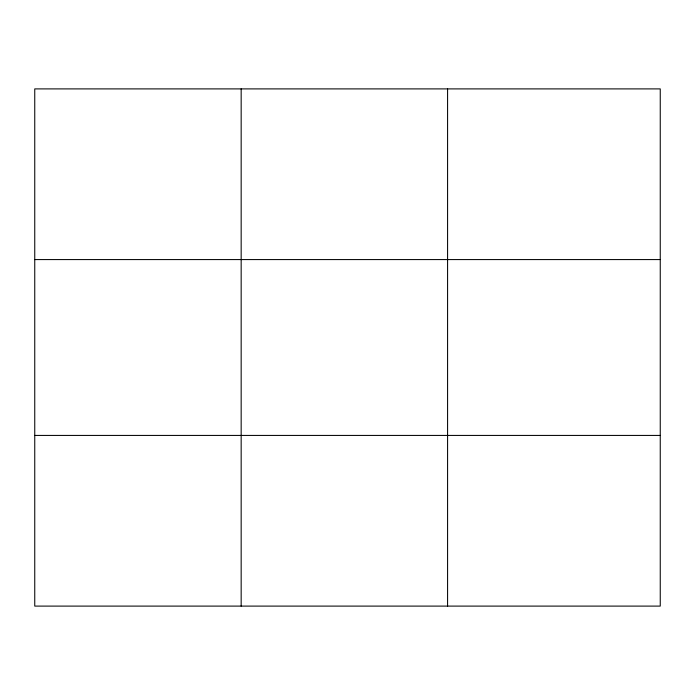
<?xml version="1.0" encoding="UTF-8"?>
<svg xmlns="http://www.w3.org/2000/svg" width="695" height="695" viewBox="0 0 695 695"><rect width="100%" height="100%" fill="white"/><g stroke="black" fill="none" stroke-linecap="round" stroke-linejoin="round"><path stroke-width="1.04" d="M241.165 606.101L241.165 88.899M447.58 606.101L447.58 88.899M660.25 259.574L660.25 88.899L34.75 88.899L34.75 606.101L660.25 606.101L660.25 259.574L34.75 259.574M34.75 435.426L660.25 435.426"/></g></svg>
